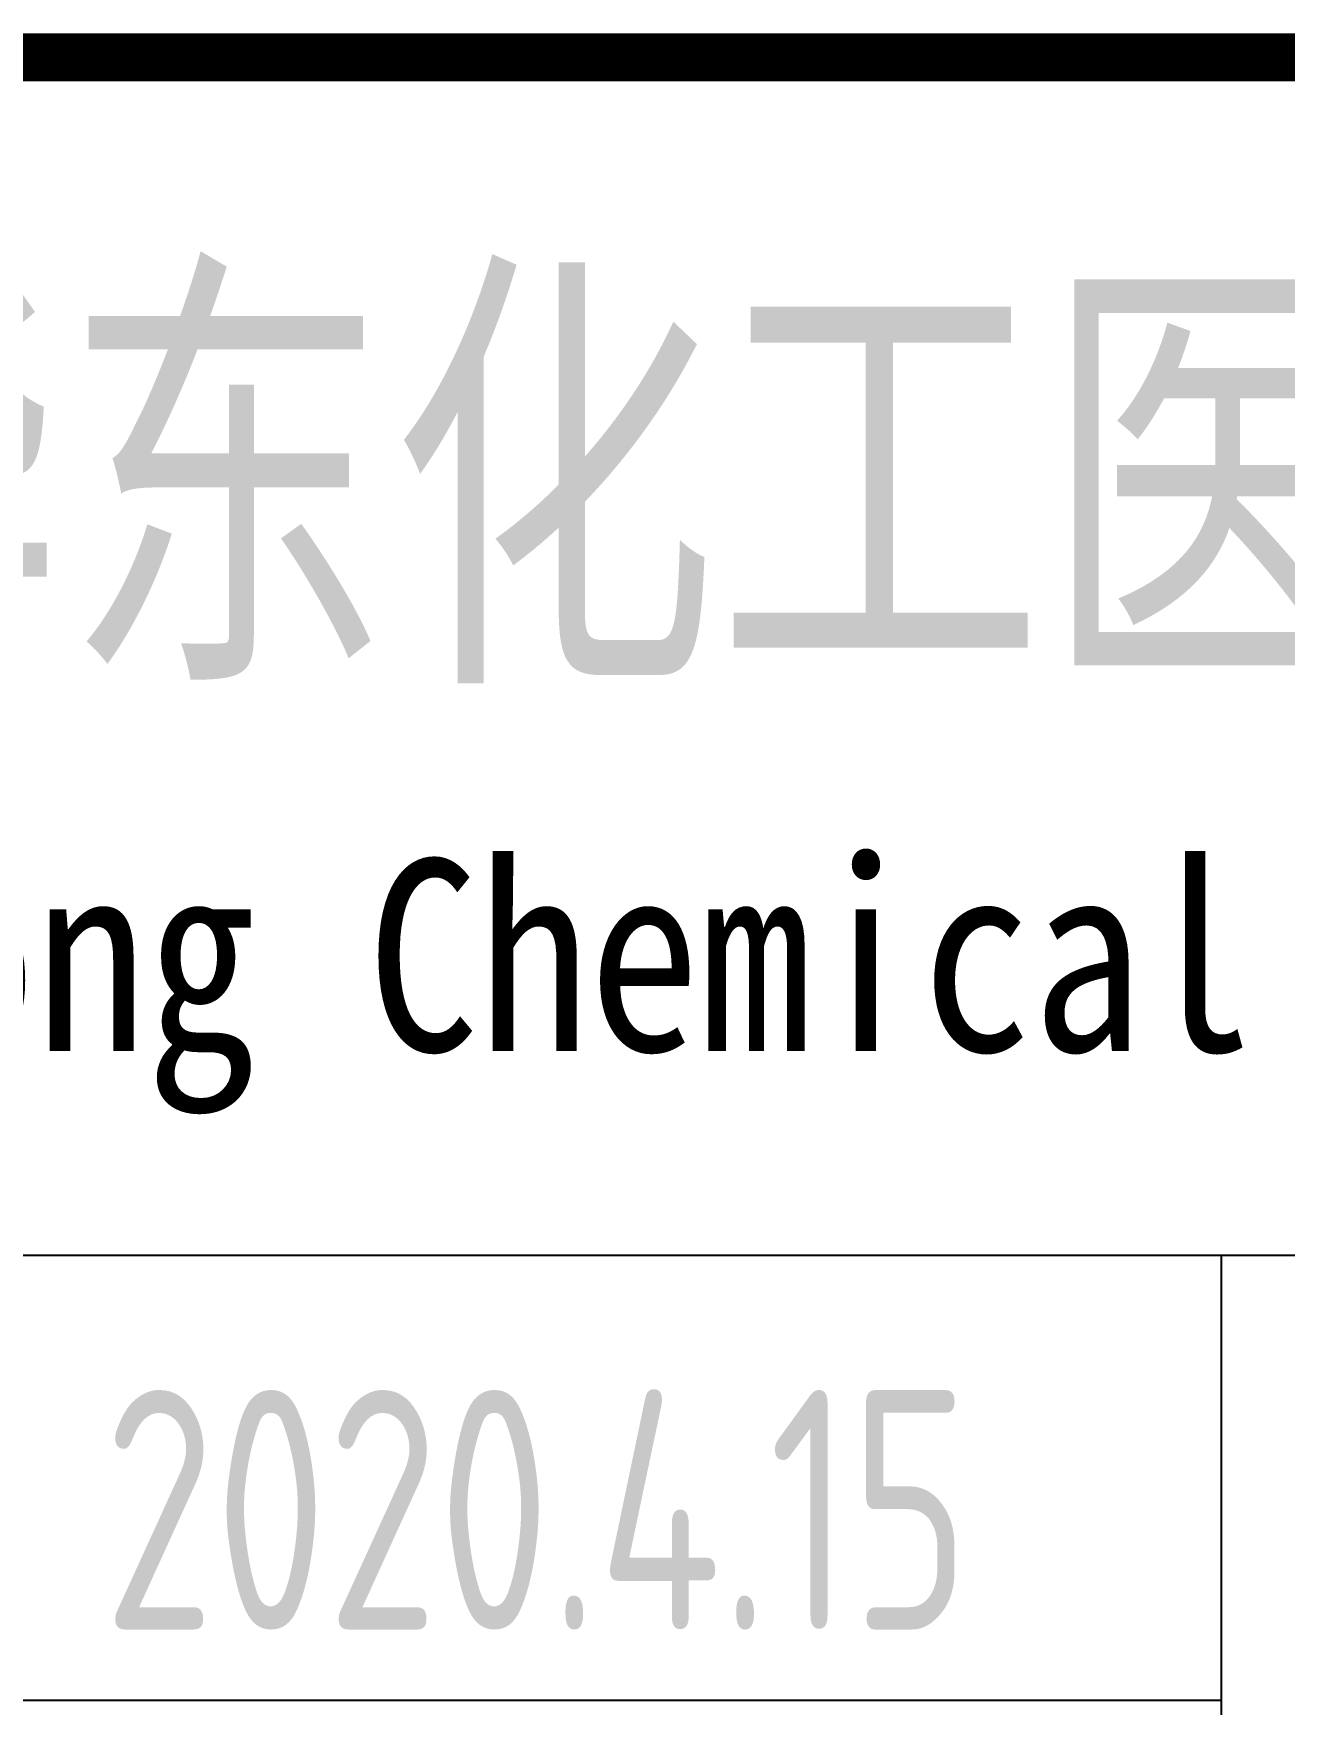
# Model space of a CAD drawing. Extents: x 5693218 to 11495510, y -728562 to -461276.
# Drawn here: x 5736139 to 5737967, y -499183 to -496741 of the extents above; entities that cross this region are included whole.
import ezdxf
from ezdxf.enums import TextEntityAlignment as Align

# ---------------------------------------------------------------- set-up
doc = ezdxf.new("R2010")
doc.units = 0
doc.header["$LTSCALE"] = 1000
doc.header["$MEASUREMENT"] = 0
doc.layers.get('0').update_dxf_attribs({"linetype": 'CONTINUOUS'})
doc.styles.add('ECEC_TQ_S', font='')
doc.styles.add('sceie', font='sceie.shx', dxfattribs={"width": 0.7, "bigfont": 'sceic.shx'})
doc.styles.get('ECEC_TQ_S').set_extended_font_data('SimSun')

msp = doc.modelspace()

# ---------------------------------------------------------------- linework, layer by layer
for p, q in [((5732374.5, -498526.5), (5750374.5, -498526.5)), ((5737874.5, -501776.5), (5737874.5, -498526.5)), ((5737874.5, -501776.5), (5737874.5, -498526.5)), ((5732374.5, -499176.5), (5737874.5, -499176.5))]:
    msp.add_line(p, q)
msp.add_lwpolyline([(5750374.5, -496776.5, 70, 70, 0), (5732374.5, -496776.5, 70, 70, 0), (5732374.5, -502776.5, 0, 0, 0)], format="xyseb")

# ---------------------------------------------------------------- texts
at = {"style": 'ECEC_TQ_S'}
for s, height, width, p in [('安徽华东化工医药工程有限责任公司', 500, 0.7, (5738569.4, -497376.5)), ('安徽华东化工医药工程有限责任公司', 500, 0.7, (5738569.4, -497376.5)), ('Anhui Huadong Chemical & Medical Engineering Co.,Ltd', 280, 0.85, (5738569.4, -498126.5)), ('Anhui Huadong Chemical & Medical Engineering Co.,Ltd', 280, 0.85, (5738569.4, -498126.5))]:
    msp.add_text(s, height=height, dxfattribs=dict(at, width=width)).set_placement(p, align=Align.MIDDLE)
at = {"style": 'sceie', "width": 0.8}
msp.add_attdef('2020.4.15', text='200320-02-040', height=350, dxfattribs=at).set_placement((5736873.9, -498897.9), align=Align.MIDDLE)
msp.add_attdef('2020.4.15', text='200320-02-040', height=350, dxfattribs=at).set_placement((5736873.9, -498897.9), align=Align.MIDDLE)

doc.saveas('drawing.dxf')
